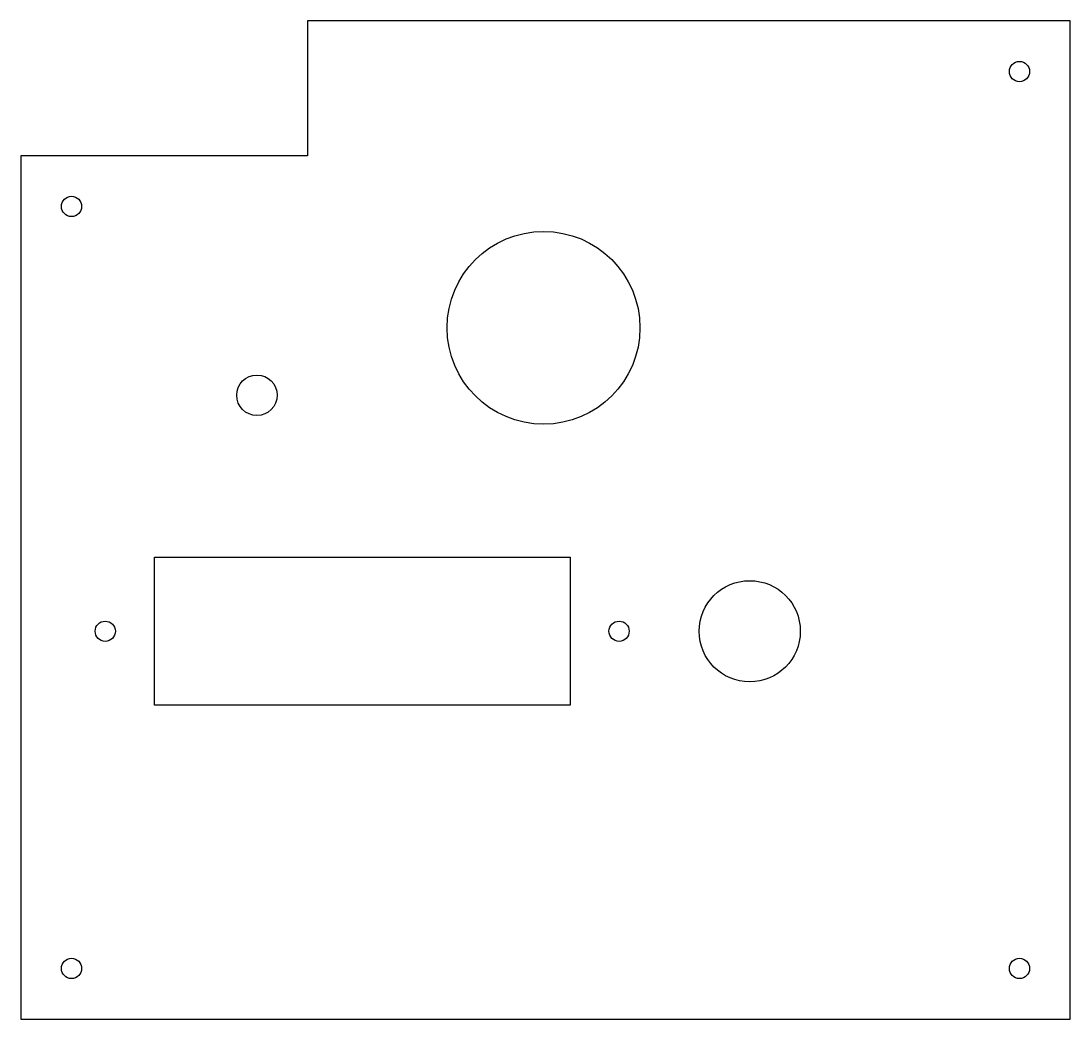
# Model space of a CAD drawing. Header units: millimetres. Extents: x -78 to 78, y -74 to 74.
import ezdxf

# ---------------------------------------------------------------- set-up
doc = ezdxf.new("R2010")
doc.units = ezdxf.units.MM
doc.layers.get('0').update_dxf_attribs({"linetype": 'CONTINUOUS'})

msp = doc.modelspace()

# ---------------------------------------------------------------- linework, layer by layer
for points in [[(-35.29, 54), (-77.79, 54), (-77.79, -74), (77.79, -74), (77.79, 74), (-35.29, 74)], [(3.64, -5.52), (3.64, -27.48), (-58.01, -27.48), (-58.01, -5.52)]]:
    msp.add_lwpolyline(points, close=True)
for centre, radius in [((70.29, 66.5), 1.5), ((-70.29, 46.5), 1.5), ((-0.29, 28.5), 14.3), ((-42.79, 18.5), 3), ((30.29, -16.5), 7.5), ((-65.29, -16.5), 1.5), ((10.91, -16.5), 1.5), ((-70.29, -66.5), 1.5), ((70.29, -66.5), 1.5)]:
    msp.add_circle(centre, radius)

doc.saveas('drawing.dxf')
